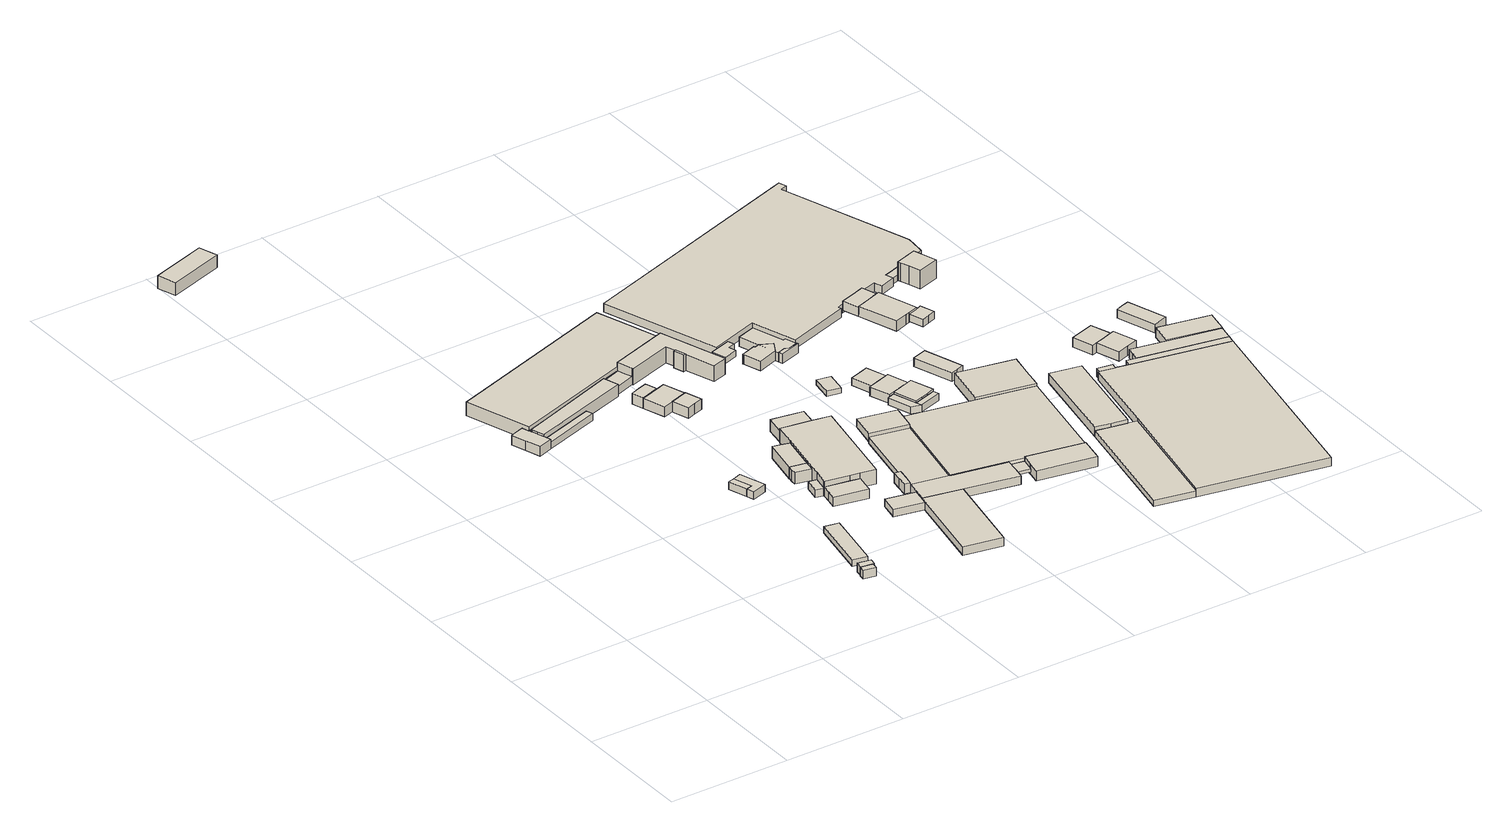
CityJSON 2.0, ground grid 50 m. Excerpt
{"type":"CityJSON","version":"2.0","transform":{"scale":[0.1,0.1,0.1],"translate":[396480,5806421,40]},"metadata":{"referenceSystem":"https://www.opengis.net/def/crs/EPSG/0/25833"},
"CityObjects":{
"building1":{"type":"Building","attributes":{"Gemeindeschluessel":"11000008","BezugspunktDach":"2200","function":"31001_2463","measuredHeight":3.56,"storeysAboveGround":1},"address":[{"country":"Germany","locality":"Berlin","thoroughfareNumber":"25 (4)","thoroughfareName":"Gockelweg"}],"geometry":[{"type":"Solid","lod":"1","boundaries":[[[[0,1,2,3]],[[4,5,6,7]],[[4,7,3,2]],[[5,4,2,1]],[[6,5,1,0]],[[7,6,0,3]]]]}]},
"building2":{"type":"Building","attributes":{"Gemeindeschluessel":"11000008","BezugspunktDach":"2200","function":"31001_2463","measuredHeight":3.62,"storeysAboveGround":1},"address":[{"country":"Germany","locality":"Berlin","thoroughfareNumber":"25 (3)","thoroughfareName":"Gockelweg"}],"geometry":[{"type":"Solid","lod":"1","boundaries":[[[[8,9,10,11]],[[12,13,14,15]],[[12,15,11,10]],[[13,12,10,9]],[[14,13,9,8]],[[15,14,8,11]]]]}]},
"building3":{"type":"Building","attributes":{"Gemeindeschluessel":"11000008","BezugspunktDach":"2200","function":"31001_2720","measuredHeight":2.66,"storeysAboveGround":1},"address":[{"country":"Germany","locality":"Berlin","thoroughfareNumber":"25 (2)","thoroughfareName":"Gockelweg"}],"geometry":[{"type":"Solid","lod":"1","boundaries":[[[[16,17,18,19]],[[20,21,22,23]],[[20,23,19,18]],[[21,20,18,17]],[[22,21,17,16]],[[23,22,16,19]]]]}]},
"building4":{"type":"Building","attributes":{"Gemeindeschluessel":"11000008","BezugspunktDach":"2200","function":"31001_2143","measuredHeight":5.27,"storeysAboveGround":1},"address":[{"country":"Germany","locality":"Berlin","thoroughfareNumber":"17 (8)","thoroughfareName":"Klein-Ziethener Weg"}],"geometry":[{"type":"Solid","lod":"1","boundaries":[[[[24,25,26,27]],[[28,29,30,31]],[[28,31,27,26]],[[29,28,26,25]],[[30,29,25,24]],[[31,30,24,27]]]]}]},
"building5":{"type":"Building","attributes":{"Gemeindeschluessel":"11000008","BezugspunktDach":"2200","function":"51009_1610","measuredHeight":3.18,"storeysAboveGround":0},"address":[{"country":"Germany","locality":"Berlin"}],"geometry":[{"type":"Solid","lod":"1","boundaries":[[[[32,33,34,35]],[[36,37,38,39]],[[36,39,35,34]],[[37,36,34,33]],[[38,37,33,32]],[[39,38,32,35]]]]}]},
"building6":{"type":"Building","attributes":{"Gemeindeschluessel":"11000008","BezugspunktDach":"2200","function":"31001_2724","measuredHeight":3.17,"storeysAboveGround":1},"address":[{"country":"Germany","locality":"Berlin","thoroughfareNumber":"22 (5)","thoroughfareName":"Gockelweg"}],"geometry":[{"type":"Solid","lod":"1","boundaries":[[[[40,41,42,34,33,32]],[[37,36,43,44,45,38]],[[37,38,32,33]],[[36,37,33,34]],[[43,36,34,42]],[[44,43,42,41]],[[45,44,41,40]],[[38,45,40,32]]]]}]},
"building7":{"type":"Building","attributes":{"Gemeindeschluessel":"11000008","function":"31001_2741"},"address":[{"country":"Germany","locality":"Berlin","thoroughfareNumber":"22 (1)","thoroughfareName":"Gockelweg"}],"children":["building7-1","building7-2","building7-3","building7-4","building7-5"]},
"building7-1":{"type":"BuildingPart","attributes":{"BezugspunktDach":"2200","measuredHeight":9.46,"storeysAboveGround":1},"parents":["building7"],"geometry":[{"type":"MultiSurface","lod":"1","boundaries":[[[46,47,48,49,50]],[[51,52,53,54,55]],[[51,55,50,49]],[[52,51,49,48]],[[53,52,48,47]],[[54,56,57,58,53,47,46]],[[55,59,60,61,46,50]],[[58,57,56,54]],[[54,61,60,59]]]}]},
"building7-2":{"type":"BuildingPart","attributes":{"BezugspunktDach":"2200","measuredHeight":5.79,"storeysAboveGround":1},"parents":["building7"],"geometry":[{"type":"MultiSurface","lod":"1","boundaries":[[[62,63,64,60,65]],[[59,66,67,68,69]],[[59,69,65,60]],[[70,71,72,73,64]],[[67,66,64,63]],[[68,67,63,62]],[[69,68,62,65]],[[59,60,61,54]],[[54,61,74,75]],[[66,72,71,70]],[[76,77,73,72]]]}]},
"building7-3":{"type":"BuildingPart","attributes":{"BezugspunktDach":"2200","measuredHeight":4.13,"storeysAboveGround":1},"parents":["building7"],"geometry":[{"type":"MultiSurface","lod":"1","boundaries":[[[78,79,57,56]],[[58,80,75,54]],[[80,58,57,79]],[[80,79,81,82,83]],[[54,61,74,78,56]],[[58,54,56,57]],[[83,82,81,78,75]],[[75,74,61,54]]]}]},
"building7-4":{"type":"BuildingPart","attributes":{"BezugspunktDach":"2200","measuredHeight":3.12,"storeysAboveGround":1},"parents":["building7"],"geometry":[{"type":"Solid","lod":"1","boundaries":[[[[70,84,85,86,71]],[[87,88,89,66,72]],[[88,87,86,85]],[[89,88,85,84]],[[66,89,84,70]],[[87,72,71,86]],[[72,66,70,71]]]]}]},
"building7-5":{"type":"BuildingPart","attributes":{"BezugspunktDach":"2200","measuredHeight":5.86,"storeysAboveGround":1},"parents":["building7"],"geometry":[{"type":"MultiSurface","lod":"1","boundaries":[[[90,91,92,93,94]],[[82,95,72,76,75]],[[81,78,94,93]],[[95,82,93,92]],[[72,71,86,87,95,92,91]],[[77,73,91,90]],[[82,75,78,81]],[[87,86,71,72]],[[76,72,71,73,77]],[[75,74,94]]]}]},
"building8":{"type":"Building","attributes":{"Gemeindeschluessel":"11000008","BezugspunktDach":"2200","function":"51009_1610","measuredHeight":6.17,"storeysAboveGround":0},"address":[{"country":"Germany","locality":"Berlin"}],"geometry":[{"type":"Solid","lod":"1","boundaries":[[[[96,97,98,99,100,101]],[[102,103,104,105,106,107]],[[102,107,101,100]],[[103,102,100,99]],[[104,103,99,98]],[[105,104,98,97]],[[106,105,97,96]],[[107,106,96,101]]]]}]},
"building9":{"type":"Building","attributes":{"Gemeindeschluessel":"11000008","function":"31001_1010"},"address":[{"country":"Germany","locality":"Berlin","thoroughfareNumber":"22","thoroughfareName":"Gockelweg"}],"children":["building9-1","building9-2","building9-3"]},
"building9-1":{"type":"BuildingPart","attributes":{"BezugspunktDach":"2200","measuredHeight":4.88,"storeysAboveGround":1},"parents":["building9"],"geometry":[{"type":"MultiSurface","lod":"1","boundaries":[[[108,109,110,111,112,113]],[[114,115,116,117,118,119]],[[115,114,112,114,120,121,111]],[[116,115,111,110]],[[118,122,123,108]],[[119,118,108,113]],[[114,119,113,112]],[[121,120,114,112]],[[117,116,110,109]],[[117,109,123,122]]]}]},
"building9-2":{"type":"BuildingPart","attributes":{"BezugspunktDach":"2200","measuredHeight":4.83,"storeysAboveGround":1},"parents":["building9"],"geometry":[{"type":"MultiSurface","lod":"1","boundaries":[[[124,125,126,127,128]],[[129,130,120,119,131]],[[129,131,128,127]],[[130,129,127,126]],[[120,130,126,125]],[[113,112,121,125,124]],[[131,119,124,128]],[[132,119,114,112,113]],[[120,121,112,114]]]}]},
"building9-3":{"type":"BuildingPart","attributes":{"BezugspunktDach":"2200","measuredHeight":4.8,"storeysAboveGround":1},"parents":["building9"],"geometry":[{"type":"MultiSurface","lod":"1","boundaries":[[[133,134,135,136,137]],[[116,138,139,140,122]],[[110,109,123,137,136]],[[138,116,136,135]],[[139,138,135,134]],[[140,139,134,133]],[[122,140,133,137]],[[116,117,109,110]],[[122,123,109,117,141]]]}]},
"building10":{"type":"Building","attributes":{"Gemeindeschluessel":"11000008","BezugspunktDach":"2200","function":"31001_1220","measuredHeight":3.65,"storeysAboveGround":2},"address":[{"country":"Germany","locality":"Berlin","thoroughfareNumber":"22 (3)","thoroughfareName":"Gockelweg"}],"geometry":[{"type":"Solid","lod":"1","boundaries":[[[[142,143,144,145,79,81]],[[146,147,148,149,150,151]],[[146,151,81,79]],[[147,146,79,145]],[[148,147,145,144]],[[149,148,144,143]],[[150,149,143,142]],[[151,150,142,81]]]]}]},
"building11":{"type":"Building","attributes":{"Gemeindeschluessel":"11000008","function":"31001_2741"},"address":[{"country":"Germany","locality":"Berlin","thoroughfareNumber":"25 (1)","thoroughfareName":"Gockelweg"}],"children":["building11-1","building11-2","building11-3","building11-4"]},
"building11-1":{"type":"BuildingPart","attributes":{"BezugspunktDach":"2200","measuredHeight":8.82,"storeysAboveGround":1},"parents":["building11"],"geometry":[{"type":"MultiSurface","lod":"1","boundaries":[[[152,153,154,155,156,157,158,159,160,161,162,163,164,165,166]],[[167,168,169,170,171,172,173,174,175,176,177,178,179,180,181]],[[167,181,166,165]],[[168,167,165,164]],[[169,182,183,164,163]],[[170,169,163,162]],[[171,170,162,161]],[[172,171,161,160]],[[173,172,160,159],[173,184,185,172]],[[174,173,159,158]],[[175,174,158,157]],[[176,175,157,156]],[[177,176,156,155]],[[178,177,155,154]],[[179,178,154,153]],[[186,187,179,153,152]],[[188,189,186,180,152,166]],[[183,182,169,168]],[[184,173,172,185]],[[180,179,187,186]],[[181,180,186,189,188]]]}]},
"building11-2":{"type":"BuildingPart","attributes":{"BezugspunktDach":"2200","measuredHeight":5.73,"storeysAboveGround":1},"parents":["building11"],"geometry":[{"type":"Solid","lod":"1","boundaries":[[[[190,98,185,184,191,192,99]],[[193,194,173,172,171,195,196]],[[193,196,99,192]],[[194,193,192,191]],[[173,194,191,184]],[[171,172,185,98]],[[195,171,98,190]],[[196,195,190,99]],[[172,173,184,185]]]]}]},
"building11-3":{"type":"BuildingPart","attributes":{"BezugspunktDach":"2200","measuredHeight":3.11,"storeysAboveGround":1},"parents":["building11"],"geometry":[{"type":"Solid","lod":"1","boundaries":[[[[197,183,182,198,199]],[[200,169,168,167,201]],[[200,201,199,198]],[[169,200,198,182]],[[167,168,183,197]],[[201,167,197,199]],[[169,182,183,168]]]]}]},
"building11-4":{"type":"BuildingPart","attributes":{"BezugspunktDach":"2200","measuredHeight":4.64,"storeysAboveGround":1},"parents":["building11"],"geometry":[{"type":"MultiSurface","lod":"1","boundaries":[[[202,203,187,189,204,205]],[[206,181,179,207,208,209]],[[206,209,205,204]],[[181,206,204,189]],[[179,181,180,179,187]],[[207,179,187,203]],[[208,207,203,202]],[[209,208,202,205]],[[187,179,180,186]],[[189,186,180,181]]]}]},
"building12":{"type":"Building","attributes":{"Gemeindeschluessel":"11000008","BezugspunktDach":"2200","function":"31001_1010","measuredHeight":6.45,"storeysAboveGround":1},"address":[{"country":"Germany","locality":"Berlin","thoroughfareNumber":"25","thoroughfareName":"Gockelweg"}],"geometry":[{"type":"Solid","lod":"1","boundaries":[[[[210,211,212,213,214,215]],[[216,217,218,219,220,221]],[[216,221,215,214]],[[217,216,214,213]],[[218,217,213,212]],[[219,218,212,211]],[[220,219,211,210]],[[221,220,210,215]]]]}]},
"building13":{"type":"Building","attributes":{"Gemeindeschluessel":"11000008","function":"31001_1220"},"address":[{"country":"Germany","locality":"Berlin","thoroughfareNumber":"22 (2)","thoroughfareName":"Gockelweg"}],"children":["building13-1","building13-2"]},
"building13-1":{"type":"BuildingPart","attributes":{"BezugspunktDach":"2200","measuredHeight":6.67,"storeysAboveGround":2},"parents":["building13"],"geometry":[{"type":"Solid","lod":"1","boundaries":[[[[222,223,224,225,226,227,228,229,230,231]],[[232,233,234,235,236,237,238,239,240,241]],[[232,241,231,230]],[[233,232,230,229]],[[234,233,229,228]],[[235,234,228,227]],[[236,235,227,242,243,226]],[[237,236,226,225]],[[238,237,225,224]],[[239,238,224,223]],[[240,239,223,222]],[[241,240,222,231]],[[226,243,242,227]]]]}]},
"building13-2":{"type":"BuildingPart","attributes":{"BezugspunktDach":"2200","measuredHeight":6.88,"storeysAboveGround":2},"parents":["building13"],"geometry":[{"type":"MultiSurface","lod":"1","boundaries":[[[244,245,246,247]],[[243,242,248,249]],[[243,249,247,246]],[[227,226,243,246,245]],[[248,242,245,244]],[[249,248,244,247]],[[242,243,226,227]]]}]},
"building14":{"type":"Building","attributes":{"Gemeindeschluessel":"11000008","BezugspunktDach":"2200","function":"51009_1610","measuredHeight":3.9,"storeysAboveGround":0},"address":[{"country":"Germany","locality":"Berlin"}],"geometry":[{"type":"Solid","lod":"1","boundaries":[[[[250,251,252,253,254,255]],[[256,257,258,259,260,261]],[[256,261,255,254]],[[257,256,254,253]],[[258,257,253,252]],[[259,258,252,251]],[[260,259,251,250]],[[261,260,250,255]]]]}]},
"building15":{"type":"Building","attributes":{"Gemeindeschluessel":"11000008","function":"31001_2741"},"address":[{"country":"Germany","locality":"Berlin","thoroughfareNumber":"23 (2)","thoroughfareName":"Gockelweg"}],"children":["building15-1","building15-2","building15-3","building15-4","building15-5","building15-6","building15-7","building15-8"]},
"building15-1":{"type":"BuildingPart","attributes":{"BezugspunktDach":"2200","measuredHeight":3.76,"storeysAboveGround":1},"parents":["building15"],"geometry":[{"type":"MultiSurface","lod":"1","boundaries":[[[262,263,264,265,266,267,268,269]],[[270,271,272,273,274,275,276,277]],[[270,277,269,268],[270,278,279,277]],[[271,270,268,267]],[[272,271,267,266]],[[274,273,265,264]],[[280,281,276,262,269]],[[278,270,277,279]],[[273,282,272,266,265]],[[274,264,263,275]],[[277,276,281,280]]]}]},
"building15-2":{"type":"BuildingPart","attributes":{"BezugspunktDach":"2200","measuredHeight":4.85,"storeysAboveGround":1},"parents":["building15"],"geometry":[{"type":"Solid","lod":"1","boundaries":[[[[283,284,285,286,287,288,289]],[[290,291,275,274,292,293,294]],[[290,294,289,288]],[[291,290,288,287]],[[275,291,287,286]],[[274,264,263,275,286,285]],[[292,274,285,284]],[[293,292,284,283]],[[294,293,283,289]],[[275,263,264,274]]]]}]},
"building15-3":{"type":"BuildingPart","attributes":{"BezugspunktDach":"2200","measuredHeight":5.68,"storeysAboveGround":1},"parents":["building15"],"geometry":[{"type":"MultiSurface","lod":"1","boundaries":[[[295,296,297,298,299,300]],[[301,302,303,304,305,306]],[[301,306,300,299]],[[302,301,299,298]],[[303,302,298,297]],[[307,308,303,297,296]],[[305,309,307,304,296,295]],[[306,305,295,300]],[[304,303,308,307]],[[307,309,305,304]]]}]},
"building15-4":{"type":"BuildingPart","attributes":{"BezugspunktDach":"2200","measuredHeight":3.12,"storeysAboveGround":1},"parents":["building15"],"geometry":[{"type":"MultiSurface","lod":"1","boundaries":[[[310,311,312,313]],[[314,315,316,317]],[[314,317,313,312]],[[315,314,312,311]],[[317,316,310,313]],[[316,318,319,320,310]],[[315,311,320,319]]]}]},
"building15-5":{"type":"BuildingPart","attributes":{"BezugspunktDach":"2200","measuredHeight":3.53,"storeysAboveGround":1},"parents":["building15"],"geometry":[{"type":"MultiSurface","lod":"1","boundaries":[[[321,322,323,324,325]],[[316,319,326,327,328]],[[316,328,325,324]],[[320,310,324,323]],[[327,326,322,321]],[[328,327,321,325]],[[319,316,310,320]],[[319,323,322,326]]]}]},
"building15-6":{"type":"BuildingPart","attributes":{"BezugspunktDach":"2200","measuredHeight":4.41,"storeysAboveGround":1},"parents":["building15"],"geometry":[{"type":"MultiSurface","lod":"1","boundaries":[[[322,329,330,331,281,332,333,323]],[[315,334,276,335,336,337,326,319]],[[315,311,320,319,323,333]],[[334,315,333,332]],[[335,276,281,331]],[[336,335,331,330]],[[337,336,330,329]],[[326,337,329,322]],[[319,320,311,315,338]],[[277,280,281,276]],[[319,326,322,323]]]}]},
"building15-7":{"type":"BuildingPart","attributes":{"BezugspunktDach":"2200","measuredHeight":2.79,"storeysAboveGround":1},"parents":["building15"],"geometry":[{"type":"MultiSurface","lod":"1","boundaries":[[[279,278,339,308,309,340]],[[305,303,341,270,277,334]],[[305,334,340,309]],[[341,303,308,339]],[[270,341,339,278]],[[308,303,304,307]],[[309,307,304,305]],[[277,270,278,279]],[[334,277,279,277,334,340,342,340]]]}]},
"building15-8":{"type":"BuildingPart","attributes":{"BezugspunktDach":"2200","measuredHeight":5.84,"storeysAboveGround":1},"parents":["building15"],"geometry":[{"type":"MultiSurface","lod":"1","boundaries":[[[343,344,345,346,347]],[[348,349,350,273,272]],[[348,272,347,346]],[[349,348,346,345]],[[350,349,345,344]],[[273,350,344,343]],[[272,266,265,343,347]],[[273,265,266,272]]]}]},
"building16":{"type":"Building","attributes":{"Gemeindeschluessel":"11000008","BezugspunktDach":"2200","function":"31001_2463","measuredHeight":2.6,"storeysAboveGround":1},"address":[{"country":"Germany","locality":"Berlin","thoroughfareNumber":"20A (1)","thoroughfareName":"Gockelweg"}],"geometry":[{"type":"Solid","lod":"1","boundaries":[[[[351,352,353,354,355,356]],[[357,358,359,360,361,362]],[[357,362,356,355]],[[358,357,355,354]],[[359,358,354,353]],[[360,359,353,352]],[[361,360,352,351]],[[362,361,351,356]]]]}]},
"building17":{"type":"Building","attributes":{"Gemeindeschluessel":"11000008","BezugspunktDach":"2200","function":"51009_1610","measuredHeight":1.5,"storeysAboveGround":0},"address":[{"country":"Germany","locality":"Berlin"}],"geometry":[{"type":"Solid","lod":"1","boundaries":[[[[363,364,365,366]],[[367,368,369,370]],[[367,370,366,365]],[[368,367,365,364]],[[369,368,364,363]],[[370,369,363,366]]]]}]},
"building18":{"type":"Building","attributes":{"Gemeindeschluessel":"11000008","BezugspunktDach":"2200","function":"31001_2463","measuredHeight":2.2,"storeysAboveGround":1},"address":[{"country":"Germany","locality":"Berlin","thoroughfareNumber":"23 (4)","thoroughfareName":"Gockelweg"}],"geometry":[{"type":"Solid","lod":"1","boundaries":[[[[371,372,373,374]],[[375,376,377,378]],[[375,378,374,373]],[[376,375,373,372]],[[377,376,372,371]],[[378,377,371,374]]]]}]},
"building19":{"type":"Building","attributes":{"Gemeindeschluessel":"11000008","function":"31001_1010"},"address":[{"country":"Germany","locality":"Berlin","thoroughfareNumber":"20A","thoroughfareName":"Gockelweg"}],"children":["building19-1","building19-2"]},
"building19-1":{"type":"BuildingPart","attributes":{"BezugspunktDach":"2200","measuredHeight":4.91,"storeysAboveGround":1},"parents":["building19"],"geometry":[{"type":"Solid","lod":"1","boundaries":[[[[379,380,381,382,383,384,385,386,387,388,389,390]],[[391,392,393,394,395,396,397,398,399,400,401,402]],[[391,402,390,389]],[[392,391,389,388]],[[393,392,388,387]],[[394,393,387,386]],[[395,394,386,385]],[[396,395,385,384]],[[397,396,384,383]],[[398,397,383,382]],[[399,398,382,381]],[[400,399,381,380]],[[401,400,380,379]],[[402,401,379,390]]]]}]},
"building19-2":{"type":"BuildingPart","attributes":{"BezugspunktDach":"2200","measuredHeight":4.91,"storeysAboveGround":1},"parents":["building19"],"geometry":[{"type":"Solid","lod":"1","boundaries":[[[[403,404,405,406,407,408,409,410]],[[411,412,401,413,400,414,415,416]],[[411,416,410,409]],[[412,411,409,408]],[[401,412,408,407]],[[413,401,407,406]],[[400,413,406,405]],[[414,400,405,404]],[[415,414,404,403]],[[416,415,403,410]]]]}]},
"building20":{"type":"Building","attributes":{"Gemeindeschluessel":"11000008","BezugspunktDach":"2200","function":"51009_1610","measuredHeight":4.01,"storeysAboveGround":0},"address":[{"country":"Germany","locality":"Berlin"}],"geometry":[{"type":"Solid","lod":"1","boundaries":[[[[417,418,419,420,421,422]],[[398,396,395,423,424,399]],[[398,399,422,421]],[[396,398,421,420]],[[395,396,420,419]],[[423,395,419,418]],[[424,423,418,417]],[[399,424,417,422]]]]}]},
"building21":{"type":"Building","attributes":{"Gemeindeschluessel":"11000008","function":"51009_1610"},"address":[{"country":"Germany","locality":"Berlin"}],"children":["building21-1","building21-2"]},
"building21-1":{"type":"BuildingPart","attributes":{"BezugspunktDach":"2200","measuredHeight":2.85,"storeysAboveGround":0},"parents":["building21"],"geometry":[{"type":"Solid","lod":"1","boundaries":[[[[425,426,427,428,429,430]],[[431,432,433,434,435,436]],[[431,436,430,429]],[[432,431,429,428]],[[433,432,428,427]],[[435,434,426,425]],[[436,435,425,430]],[[433,427,426,434]]]]}]},
"building21-2":{"type":"BuildingPart","attributes":{"BezugspunktDach":"2200","measuredHeight":2.85,"storeysAboveGround":0},"parents":["building21"],"geometry":[{"type":"Solid","lod":"1","boundaries":[[[[426,437,438,427]],[[439,440,434,433]],[[439,433,427,438]],[[440,439,438,437]],[[434,440,437,426]],[[434,426,427,433]]]]}]},
"building22":{"type":"Building","attributes":{"Gemeindeschluessel":"11000008","BezugspunktDach":"2200","function":"31001_2720","measuredHeight":3.02,"storeysAboveGround":1},"address":[{"country":"Germany","locality":"Berlin","thoroughfareNumber":"23 (3)","thoroughfareName":"Gockelweg"}],"geometry":[{"type":"Solid","lod":"1","boundaries":[[[[441,442,443,444]],[[445,446,447,448]],[[445,448,444,443]],[[446,445,443,442]],[[447,446,442,441]],[[448,447,441,444]]]]}]},
"building23":{"type":"Building","attributes":{"Gemeindeschluessel":"11000008","function":"31001_1010"},"address":[{"country":"Germany","locality":"Berlin","thoroughfareNumber":"23","thoroughfareName":"Gockelweg"}],"children":["building23-1","building23-2"]},
"building23-1":{"type":"BuildingPart","attributes":{"BezugspunktDach":"2200","measuredHeight":4.86,"storeysAboveGround":1},"parents":["building23"],"geometry":[{"type":"MultiSurface","lod":"1","boundaries":[[[449,450,451,452,453,454,455,456]],[[457,458,459,460,461,432,431,462]],[[457,462,456,455]],[[458,457,455,454]],[[459,458,454,453]],[[460,459,453,452]],[[463,464,465,464,452,460,452,451]],[[451,461,451,450]],[[431,432,450,449]],[[462,431,449,456]],[[461,466,463,451]],[[466,465,464,463]],[[460,452,464,465]],[[428,432,461,451,450]]]}]},
"building23-2":{"type":"BuildingPart","attributes":{"BezugspunktDach":"2200","measuredHeight":4.43,"storeysAboveGround":1},"parents":["building23"],"geometry":[{"type":"MultiSurface","lod":"1","boundaries":[[[467,468,469,470,471,452,464,463,450]],[[466,465,460,472,439,473,474,433,432]],[[472,460,452,471]],[[439,472,471,470]],[[473,439,470,469]],[[474,473,469,468]],[[433,474,468,467]],[[432,433,467,450]],[[466,461,451,463]],[[432,450,451,475,461]],[[465,466,463,464]],[[460,465,464,452]]]}]},
"building24":{"type":"Building","attributes":{"Gemeindeschluessel":"11000008","BezugspunktDach":"2200","function":"31001_2723","measuredHeight":3.97,"storeysAboveGround":1},"address":[{"country":"Germany","locality":"Berlin","thoroughfareNumber":"23 (1)","thoroughfareName":"Gockelweg"}],"geometry":[{"type":"Solid","lod":"1","boundaries":[[[[476,477,478,479,480]],[[481,482,483,484,485]],[[481,485,480,479]],[[482,481,479,478]],[[483,482,478,477]],[[484,483,477,476]],[[485,484,476,480]]]]}]},
"building25":{"type":"Building","attributes":{"Gemeindeschluessel":"11000008","BezugspunktDach":"2200","function":"31001_2741","measuredHeight":3.62,"storeysAboveGround":1},"address":[{"country":"Germany","locality":"Berlin","thoroughfareNumber":"20 (2)","thoroughfareName":"Gockelweg"}],"geometry":[{"type":"Solid","lod":"1","boundaries":[[[[486,487,488,489,490,491,492,493,494,495,496,497,498,499,500,501,502,503]],[[504,505,506,507,508,509,510,511,512,513,514,515,516,517,518,519,520,521]],[[504,521,503,502]],[[505,504,502,501]],[[506,505,501,500]],[[507,506,500,499]],[[508,507,499,498]],[[509,508,498,497]],[[510,509,497,496]],[[511,510,496,495]],[[512,511,495,494]],[[513,512,494,493]],[[514,513,493,492]],[[515,514,492,491]],[[516,515,491,490]],[[517,516,490,489]],[[518,517,489,488]],[[519,518,488,487]],[[520,519,487,486]],[[521,520,486,503]]]]}]},
"building26":{"type":"Building","attributes":{"Gemeindeschluessel":"11000008","function":"31001_1010"},"address":[{"country":"Germany","locality":"Berlin","thoroughfareNumber":"20","thoroughfareName":"Gockelweg"}],"children":["building26-1","building26-2"]},
"building26-1":{"type":"BuildingPart","attributes":{"BezugspunktDach":"2200","measuredHeight":4.94,"storeysAboveGround":2},"parents":["building26"],"geometry":[{"type":"MultiSurface","lod":"1","boundaries":[[[522,523,524,525,526,527,528,529]],[[530,531,532,533,534,535,536,537]],[[538,539,540,539,541,537,529,528]],[[542,538,530,528,527]],[[532,531,527,526]],[[533,532,526,525]],[[534,533,525,524]],[[535,534,524,523]],[[536,535,523,522]],[[537,536,522,529]],[[530,543,539,538]],[[543,537,541,539,540]],[[531,530,538,542]]]}]},
"building26-2":{"type":"BuildingPart","attributes":{"BezugspunktDach":"2200","measuredHeight":4.41,"storeysAboveGround":2},"parents":["building26"],"geometry":[{"type":"MultiSurface","lod":"1","boundaries":[[[541,539,542,544,545,546]],[[547,548,531,543,537,549]],[[547,549,546,545]],[[548,547,545,544]],[[531,548,544,542]],[[549,537,541,546]],[[543,530,538,539]],[[531,542,538,550,530]],[[543,539,541,537]]]}]},
"building27":{"type":"Building","attributes":{"Gemeindeschluessel":"11000008","BezugspunktDach":"2200","function":"51009_1611","measuredHeight":4.18,"storeysAboveGround":0},"address":[{"country":"Germany","locality":"Berlin"}],"geometry":[{"type":"Solid","lod":"1","boundaries":[[[[551,552,553,554,555,556,557]],[[558,559,560,561,562,563,564]],[[558,564,557,556]],[[559,558,556,555]],[[560,559,555,554]],[[561,560,554,553]],[[562,561,553,552]],[[563,562,552,551]],[[564,563,551,557]]]]}]},
"building28":{"type":"Building","attributes":{"Gemeindeschluessel":"11000008","function":"31001_2741"},"address":[{"country":"Germany","locality":"Berlin","thoroughfareNumber":"21 (2)","thoroughfareName":"Gockelweg"}],"children":["building28-1","building28-2","building28-3","building28-4","building28-5","building28-6","building28-7"]},
"building28-1":{"type":"BuildingPart","attributes":{"BezugspunktDach":"2200","measuredHeight":3.43,"storeysAboveGround":1},"parents":["building28"],"geometry":[{"type":"MultiSurface","lod":"1","boundaries":[[[565,566,567,568,569,570,571,572,573]],[[574,575,576,577,578,579,580,581,582]],[[583,584,573,572]],[[575,574,572,571]],[[576,575,571,570]],[[578,577,569,568]],[[579,578,568,567]],[[581,580,566,565]],[[582,581,565,573]],[[574,582,584,583]],[[576,570,569,577]],[[580,579,567,566]]]}]},
"building28-2":{"type":"BuildingPart","attributes":{"BezugspunktDach":"2200","measuredHeight":3.43,"storeysAboveGround":1},"parents":["building28"],"geometry":[{"type":"Solid","lod":"1","boundaries":[[[[569,568,585,586,570]],[[587,588,578,577,576]],[[587,576,570,586]],[[588,587,586,585]],[[578,588,585,568]],[[577,578,568,569]],[[569,570,576,577]]]]}]},
"building28-3":{"type":"BuildingPart","attributes":{"BezugspunktDach":"2200","measuredHeight":5.58,"storeysAboveGround":1},"parents":["building28"],"geometry":[{"type":"MultiSurface","lod":"1","boundaries":[[[589,590,591,592,593]],[[594,595,596,597,598]],[[594,598,593,592]],[[595,594,592,591]],[[596,595,591,590]],[[599,600,596,590,589]],[[601,602,599,597,589,593]],[[597,596,600,599]],[[598,597,599,602,601]]]}]},
"building28-4":{"type":"BuildingPart","attributes":{"BezugspunktDach":"2200","measuredHeight":2.47,"storeysAboveGround":1},"parents":["building28"],"geometry":[{"type":"MultiSurface","lod":"1","boundaries":[[[584,583,600,602,603]],[[598,596,574,582,604]],[[598,604,603,602]],[[604,582,584,603]],[[600,596,597,599]],[[602,599,597,598]],[[582,574,583,584]]]}]},
"building28-5":{"type":"BuildingPart","attributes":{"BezugspunktDach":"2200","measuredHeight":3.46,"storeysAboveGround":1},"parents":["building28"],"geometry":[{"type":"Solid","lod":"1","boundaries":[[[[566,605,606,607,608,567]],[[609,610,611,612,580,579]],[[609,579,567,608]],[[610,609,608,607]],[[611,610,607,606]],[[580,612,605,566]],[[566,580,566,567]],[[611,606,605,612]],[[579,580,566,567]]]]}]},
"building28-6":{"type":"BuildingPart","attributes":{"BezugspunktDach":"2200","measuredHeight":4.59,"storeysAboveGround":1},"parents":["building28"],"geometry":[{"type":"Solid","lod":"1","boundaries":[[[[613,614,615,616,617,618,619]],[[620,621,622,623,624,612,611]],[[620,611,619,618]],[[621,620,618,617]],[[622,621,617,616]],[[624,623,615,614]],[[612,624,614,613]],[[611,606,605,612,613,619]],[[623,622,616,615]],[[612,605,606,611]]]]}]},
"building28-7":{"type":"BuildingPart","attributes":{"BezugspunktDach":"2200","measuredHeight":5.08,"storeysAboveGround":1},"parents":["building28"],"geometry":[{"type":"MultiSurface","lod":"1","boundaries":[[[625,626,627,628,629,630]],[[631,632,633,634,623,622]],[[631,622,630,629]],[[632,631,629,628]],[[633,632,628,627]],[[634,633,627,626]],[[623,634,626,625]],[[622,616,615,625,630]],[[623,615,616,622]]]}]},
"building29":{"type":"Building","attributes":{"Gemeindeschluessel":"11000008","BezugspunktDach":"2200","function":"51009_1610","measuredHeight":1.76,"storeysAboveGround":0},"address":[{"country":"Germany","locality":"Berlin"}],"geometry":[{"type":"Solid","lod":"1","boundaries":[[[[635,636,637,638]],[[639,640,641,642]],[[639,642,638,637]],[[640,639,637,636]],[[641,640,636,635]],[[642,641,635,638]]]]}]},
"building30":{"type":"Building","attributes":{"Gemeindeschluessel":"11000008","BezugspunktDach":"2200","function":"31001_1010","measuredHeight":9.11,"storeysAboveGround":1},"address":[{"country":"Germany","locality":"Berlin","thoroughfareNumber":"20 (1)","thoroughfareName":"Gockelweg"}],"geometry":[{"type":"Solid","lod":"1","boundaries":[[[[643,644,645,646,647,648,649,650]],[[651,652,653,654,655,656,657,658]],[[651,658,650,649]],[[652,651,649,648]],[[653,652,648,647]],[[654,653,647,646]],[[655,654,646,645]],[[656,655,645,644]],[[657,656,644,643]],[[658,657,643,650]]]]}]},
"building31":{"type":"Building","attributes":{"Gemeindeschluessel":"11000008","BezugspunktDach":"2200","function":"31001_2723","measuredHeight":2.51,"storeysAboveGround":1},"address":[{"country":"Germany","locality":"Berlin","thoroughfareNumber":"20 (3)","thoroughfareName":"Gockelweg"}],"geometry":[{"type":"Solid","lod":"1","boundaries":[[[[495,659,660,661,497,496]],[[662,663,664,665,666,667]],[[662,667,496,497]],[[663,662,497,661]],[[664,663,661,660]],[[665,664,660,659]],[[666,665,659,495]],[[667,666,495,496]]]]}]},
"building32":{"type":"Building","attributes":{"Gemeindeschluessel":"11000008","function":"31001_1010"},"address":[{"country":"Germany","locality":"Berlin","thoroughfareNumber":"21","thoroughfareName":"Gockelweg"}],"children":["building32-1","building32-2"]},
"building32-1":{"type":"BuildingPart","attributes":{"BezugspunktDach":"2200","measuredHeight":4.62,"storeysAboveGround":1},"parents":["building32"],"geometry":[{"type":"MultiSurface","lod":"1","boundaries":[[[668,669,670,671,672,673,674,675]],[[676,677,678,679,680,681,682,683]],[[678,677,673,672]],[[679,678,672,671]],[[680,679,671,670]],[[681,680,670,669]],[[682,681,669,668]],[[683,682,668,675]],[[676,684,685,674]],[[683,675,685,684]],[[676,674,673,677]]]}]},
"building32-2":{"type":"BuildingPart","attributes":{"BezugspunktDach":"2200","measuredHeight":4.82,"storeysAboveGround":1},"parents":["building32"],"geometry":[{"type":"MultiSurface","lod":"1","boundaries":[[[686,668,675,685,673,687,688,689]],[[690,691,677,684,683,682,692,693]],[[690,693,689,688]],[[691,690,688,687]],[[677,691,687,673]],[[674,676,677,673,685],[676,674,673,677]],[[685,684,685,675]],[[682,683,675,668]],[[692,682,668,686]],[[693,692,686,689]],[[684,694,676,674,685]],[[674,676,677,673]],[[683,684,685,675]]]}]},
"building33":{"type":"Building","attributes":{"Gemeindeschluessel":"11000008","BezugspunktDach":"2200","function":"31001_2463","measuredHeight":4.01,"storeysAboveGround":1},"address":[{"country":"Germany","locality":"Berlin","thoroughfareNumber":"21 (1)","thoroughfareName":"Gockelweg"}],"geometry":[{"type":"Solid","lod":"1","boundaries":[[[[695,696,697,698,699]],[[700,701,702,703,704]],[[700,704,699,698]],[[701,700,698,697]],[[702,701,697,696]],[[703,702,696,695]],[[704,703,695,699]]]]}]}
},
"vertices":[
[954,321,71],[958,346,71],[908,355,71],[904,331,71],[908,355,35],[958,346,35],[954,321,35],[904,331,35],
[964,347,71],[969,374,71],[915,384,71],[910,356,71],[915,384,35],[969,374,35],[964,347,35],[910,356,35],
[983,415,60],[1029,661,60],[970,672,60],[923,426,60],[970,672,34],[1029,661,34],[983,415,34],[923,426,34],
[25,3350,61],[254,3424,61],[229,3500,61],[0,3427,61],[229,3500,8],[254,3424,8],[25,3350,8],[0,3427,8],
[888,1034,63],[915,1043,63],[890,1119,63],[863,1112,63],[890,1119,32],[915,1043,32],[888,1034,32],[863,1112,32],
[897,1004,63],[960,1024,63],[925,1131,63],[925,1131,32],[960,1024,32],[897,1004,32],
[482,1805,76],[1213,2043,76],[1169,2178,76],[1124,2312,76],[395,2072,76],[1124,2312,20],[1169,2178,20],[1213,2043,20],[482,1805,20],[395,2072,20],[482,1805,61],[973,1965,61],[973,1965,20],[472,1835,20],[472,1835,60],[482,1805,60],
[433,1755,60],[453,1694,60],[512,1713,60],[414,1816,60],[512,1713,20],[453,1694,20],[433,1755,20],[414,1816,20],[512,1713,48],[503,1742,48],[503,1742,20],[503,1742,60],[485,1795,60],[485,1795,20],[494,1768,20],[494,1768,60],
[485,1795,61],[973,1963,61],[973,1963,20],[893,1935,61],[893,1935,20],[689,1865,20],
[746,1790,48],[742,1803,48],[737,1817,48],[737,1817,20],[742,1803,20],[746,1790,20],
[494,1768,70],[503,1742,70],[913,1873,70],[893,1935,70],[485,1795,70],[913,1873,20],
[1140,993,81],[1144,1014,81],[1147,1035,81],[1082,1048,81],[1078,1027,81],[1075,1006,81],[1078,1027,33],[1082,1048,33],[1147,1035,33],[1144,1014,33],[1140,993,33],[1075,1006,33],
[962,1652,70],[1018,1670,70],[1075,1689,70],[1045,1781,70],[988,1762,70],[931,1743,70],[988,1762,29],[1045,1781,29],[1075,1689,29],[1018,1670,29],[962,1652,29],[931,1743,29],[1007,1768,29],[1007,1768,70],[1002,1665,29],[1002,1665,70],
[931,1743,73],[1007,1768,73],[991,1816,73],[953,1804,73],[916,1791,73],[953,1804,29],[991,1816,29],[916,1791,29],[931,1743,37],
[1025,1595,72],[1061,1608,72],[1098,1620,72],[1075,1689,72],[1002,1665,72],[1098,1620,29],[1061,1608,29],[1025,1595,29],[1015,1669,29],
[903,1904,61],[913,1873,61],[993,1901,61],[983,1932,61],[973,1963,28],[983,1932,28],[993,1901,28],[913,1873,28],[903,1904,28],[893,1935,28],
[1218,864,91],[1256,857,91],[1317,845,91],[1393,1238,91],[1324,1250,91],[1294,1255,91],[1195,1271,91],[1177,1181,91],[1148,1035,91],[1147,1035,91],[1140,993,91],[1131,947,91],[1118,884,91],[1117,884,91],[1117,883,91],[1117,884,31],[1118,884,31],[1131,947,31],[1140,993,31],[1147,1035,31],[1148,1035,31],[1177,1181,31],[1195,1271,31],[1294,1255,31],[1324,1250,31],[1393,1238,31],[1317,845,31],[1256,857,31],[1218,864,31],[1117,883,31],[1131,947,62],[1118,884,62],[1177,1181,81],[1148,1035,81],[1218,864,69],[1256,857,69],[1117,883,41],[1117,883,69],
[1115,1041,81],[1145,1190,81],[1112,1198,81],[1112,1198,31],[1145,1190,31],[1115,1041,31],[1082,1048,31],
[1117,884,62],[1097,953,62],[1085,891,62],[1097,953,31],[1085,891,31],
[1240,778,69],[1248,817,69],[1110,844,69],[1103,805,69],[1110,844,31],[1248,817,31],[1240,778,31],[1103,805,31],
[1259,1261,83],[1324,1250,83],[1338,1329,83],[1273,1340,83],[1208,1351,83],[1195,1271,83],[1208,1351,34],[1273,1340,34],[1338,1329,34],[1324,1250,34],[1259,1261,34],[1195,1271,34],
[973,1963,95],[993,1901,95],[995,1896,95],[1175,1954,95],[1189,1913,95],[1203,1870,95],[1243,1750,95],[1303,1770,95],[1213,2043,95],[973,1965,95],[1213,2043,29],[1303,1770,29],[1243,1750,29],[1203,1870,29],[1189,1913,29],[1175,1954,29],[995,1896,29],[993,1901,29],[973,1963,29],[973,1965,29],[1203,1870,30],[1189,1913,30],
[1192,1866,99],[1203,1870,99],[1189,1913,99],[1178,1909,99],[1192,1866,30],[1178,1909,30],
[1606,1054,73],[1617,1108,73],[1619,1119,73],[1628,1162,73],[1473,1194,73],[1451,1086,73],[1473,1194,39],[1628,1162,39],[1619,1119,39],[1617,1108,39],[1606,1054,39],[1451,1086,39],
[1755,651,70],[1815,639,70],[2048,595,70],[2130,1020,70],[1896,1065,70],[1619,1119,70],[1606,1054,70],[1531,693,70],[1606,1054,33],[1619,1119,33],[1896,1065,33],[2130,1020,33],[2048,595,33],[1815,639,33],[1755,651,33],[1531,693,33],[1606,1054,60],[1531,693,60],[1531,693,68],[1755,651,68],[2011,1043,33],
[2028,492,75],[2038,544,75],[2048,595,75],[1815,639,75],[1804,588,75],[1803,584,75],[1793,537,75],[1803,584,33],[1804,588,33],[2038,544,33],[2028,492,33],[1793,537,33],
[1380,724,74],[1388,766,74],[1396,808,74],[1372,812,74],[1364,771,74],[1356,729,74],[1364,771,33],[1372,812,33],[1396,808,33],[1388,766,33],[1380,724,33],[1356,729,33],[1388,766,60],[1396,808,60],[1380,724,60],
[1355,599,64],[1370,674,64],[1251,698,64],[1237,623,64],[1251,698,33],[1370,674,33],[1355,599,33],[1237,623,33],[1359,618,33],[1360,622,33],[1360,622,64],
[1445,235,68],[1515,591,68],[1360,622,68],[1355,599,68],[1290,266,68],[1515,591,33],[1445,235,33],[1290,266,33],
[1736,548,68],[1745,594,68],[1746,599,68],[1379,722,68],[1370,674,68],[1379,722,33],[1746,599,33],[1745,594,33],[1736,548,33],[1366,654,33],
[1451,1086,60],[1379,722,60],[1451,1086,33],[1493,700,60],
[2130,1020,79],[2148,1110,79],[2165,1200,79],[1932,1247,79],[1896,1065,79],[1932,1247,33],[2165,1200,33],[2148,1110,33],
[1340,1820,62],[1397,1838,62],[1388,1867,62],[1417,1876,62],[1408,1904,62],[1322,1877,62],[1408,1904,36],[1417,1876,36],[1388,1867,36],[1397,1838,36],[1340,1820,36],[1322,1877,36],
[1803,584,56],[1815,639,56],[1755,651,56],[1745,594,56],[1755,651,43],[1815,639,43],[1803,584,43],[1745,594,43],
[1559,1415,62],[1574,1500,62],[1518,1510,62],[1503,1425,62],[1518,1510,40],[1574,1500,40],[1559,1415,40],[1503,1425,40],
[1471,1802,77],[1494,1732,77],[1498,1718,77],[1531,1729,77],[1538,1726,77],[1548,1721,77],[1588,1734,77],[1572,1783,77],[1562,1780,77],[1520,1910,77],[1482,1898,77],[1444,1885,77],[1482,1898,39],[1520,1910,39],[1562,1780,39],[1572,1783,39],[1588,1734,39],[1548,1721,39],[1538,1726,39],[1531,1729,39],[1498,1718,39],[1494,1732,39],[1471,1802,39],[1444,1885,39],
[1388,1774,78],[1411,1704,78],[1494,1732,78],[1520,1779,78],[1471,1802,78],[1451,1795,78],[1449,1801,78],[1386,1780,78],[1449,1801,39],[1451,1795,39],[1520,1779,39],[1411,1704,39],[1388,1774,39],[1386,1780,39],
[1504,1700,79],[1590,1728,79],[1588,1734,79],[1548,1721,79],[1531,1729,79],[1498,1718,79],[1590,1728,39],[1504,1700,39],
[1678,1153,72],[1717,1141,72],[1710,1164,72],[1678,1260,72],[1657,1253,72],[1647,1250,72],[1657,1253,43],[1678,1260,43],[1710,1164,43],[1717,1141,43],[1678,1153,43],[1647,1250,43],
[1812,1172,72],[1805,1195,72],[1805,1195,43],[1812,1172,43],
[1647,1343,73],[1729,1370,73],[1699,1460,73],[1618,1434,73],[1699,1460,42],[1729,1370,42],[1647,1343,42],[1618,1434,42],
[1657,1253,81],[1678,1260,81],[1707,1270,81],[1757,1286,81],[1729,1370,81],[1679,1353,81],[1647,1343,81],[1629,1337,81],[1647,1343,43],[1679,1353,43],[1729,1370,43],[1757,1286,43],[1707,1270,43],[1629,1337,43],[1711,1271,81],[1740,1281,81],[1740,1281,43],[1711,1271,43],
[1710,1164,81],[1743,1175,81],[1772,1184,81],[1805,1195,81],[1773,1291,81],[1773,1291,43],[1772,1184,43],[1743,1175,43],[1707,1270,50],
[1924,1250,80],[1953,1260,80],[1983,1269,80],[1930,1431,80],[1871,1412,80],[1930,1431,44],[1983,1269,44],[1953,1260,44],[1924,1250,44],[1871,1412,44],
[1348,1886,67],[1547,1952,67],[1608,1769,67],[1863,1853,67],[1859,1866,67],[1884,1875,67],[1991,1910,67],[2059,1932,67],[2070,1899,67],[2134,1920,67],[2123,1953,67],[2265,2000,67],[2322,2019,67],[2329,2105,67],[2151,2646,67],[2179,2655,67],[2169,2686,67],[1190,2363,67],[2169,2686,31],[2179,2655,31],[2151,2646,31],[2329,2105,31],[2322,2019,31],[2265,2000,31],[2123,1953,31],[2134,1920,31],[2070,1899,31],[2059,1932,31],[1991,1910,31],[1884,1875,31],[1859,1866,31],[1863,1853,31],[1608,1769,31],[1547,1952,31],[1348,1886,31],[1190,2363,31],
[1959,1648,84],[2015,1667,84],[2031,1672,84],[2072,1685,84],[2019,1846,84],[2012,1844,84],[1963,1827,84],[1906,1808,84],[1963,1827,42],[2012,1844,42],[2019,1846,42],[2072,1685,42],[2031,1672,42],[2015,1667,42],[1959,1648,42],[1906,1808,42],[1963,1827,80],[1959,1826,80],[1959,1826,51],[1906,1808,80],[2012,1844,80],[1959,1826,42],
[1991,1910,80],[1938,1892,80],[1884,1875,80],[1938,1892,42],[1991,1910,42],[1884,1875,42],[1963,1827,47],
[2050,1613,78],[2081,1624,78],[2113,1634,78],[2093,1693,78],[2072,1685,78],[2062,1682,78],[2031,1672,78],[2062,1682,46],[2072,1685,46],[2093,1693,46],[2113,1634,46],[2081,1624,46],[2050,1613,46],[2031,1672,46],
[2697,0,85],[2863,855,85],[2469,932,85],[2416,943,85],[2416,942,85],[2356,954,85],[2350,955,85],[2283,612,85],[2183,100,85],[2283,612,50],[2350,955,50],[2356,954,50],[2416,942,50],[2416,943,50],[2469,932,50],[2863,855,50],[2697,0,50],[2183,100,50],[2283,612,75],[2183,100,75],
[2421,966,85],[2360,977,85],[2360,977,50],[2421,966,50],
[2183,632,90],[2246,620,90],[2321,1015,90],[2196,1039,90],[2120,644,90],[2196,1039,50],[2321,1015,50],[2246,620,50],[2183,632,50],[2120,644,50],[2183,632,75],[2246,620,75],[2120,644,69],[2120,644,75],
[2021,131,75],[2021,131,50],
[2869,888,85],[2514,954,85],[2476,962,85],[2474,955,85],[2474,955,50],[2476,962,50],[2514,954,50],[2869,888,50],
[2869,888,86],[2875,918,86],[2881,948,86],[2668,989,86],[2527,1017,86],[2521,986,86],[2514,954,86],[2521,986,50],[2527,1017,50],[2668,989,50],[2881,948,50],[2875,918,50],
[2881,948,90],[2889,993,90],[2898,1038,90],[2773,1063,90],[2685,1080,90],[2668,989,90],[2685,1080,50],[2773,1063,50],[2898,1038,50],[2889,993,50],
[2469,932,71],[2474,955,71],[2421,966,71],[2416,943,71],[2421,966,53],[2474,955,53],[2469,932,53],[2416,943,53],
[2163,1916,122],[2174,1881,122],[2190,1833,122],[2278,1862,122],[2262,1910,122],[2251,1944,122],[2247,1957,122],[2159,1928,122],[2247,1957,45],[2251,1944,45],[2262,1910,45],[2278,1862,45],[2190,1833,45],[2174,1881,45],[2163,1916,45],[2159,1928,45],
[2159,1928,67],[2247,1957,67],[2275,1966,67],[2265,2000,42],[2275,1966,42],[2247,1957,42],[2159,1928,42],[2134,1920,42],[2123,1953,42],
[2450,1109,93],[2482,1013,93],[2530,1029,93],[2577,1044,93],[2545,1141,93],[2529,1136,93],[2498,1125,93],[2450,1110,93],[2498,1125,54],[2529,1136,54],[2545,1141,54],[2577,1044,54],[2530,1029,54],[2482,1013,54],[2450,1109,54],[2450,1110,54],[2479,1119,54],[2479,1119,93],
[2428,1102,93],[2501,1219,93],[2451,1203,93],[2401,1187,93],[2451,1203,54],[2501,1219,54],[2428,1102,54],[2401,1187,54],[2483,1120,54],
[2696,1099,91],[2755,1118,91],[2702,1279,91],[2672,1270,91],[2643,1260,91],[2672,1270,54],[2702,1279,54],[2755,1118,54],[2696,1099,54],[2643,1260,54]
]}
